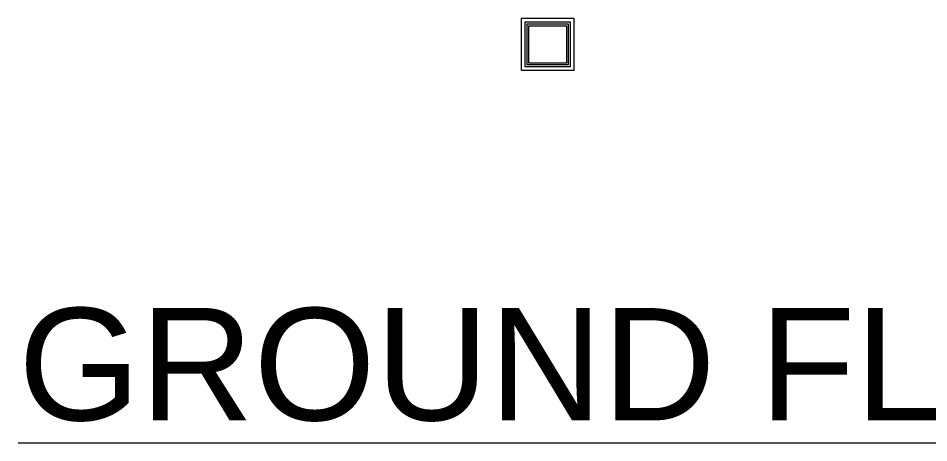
# Model space of a CAD drawing. Header units: millimetres. Extents: x -3092162 to 4513894, y -12317808 to 1849994.
# Drawn here: x -426639 to -414482, y -5905695 to -5900024 of the extents above; entities that cross this region are included whole.
import ezdxf

# ---------------------------------------------------------------- set-up
doc = ezdxf.new("R2010")
doc.units = ezdxf.units.MM
doc.header["$LTSCALE"] = 2
doc.header["$MEASUREMENT"] = 0
doc.layers.add('TEXT', color=7, linetype='Continuous', lineweight=13)
doc.layers.add('WAll', color=250, linetype='Continuous', lineweight=35)
doc.styles.add('arial', font='')
doc.styles.get('arial').set_extended_font_data('Arial')

msp = doc.modelspace()

# ---------------------------------------------------------------- linework, layer by layer
at = {"layer": 'WAll', "lineweight": 9, "ltscale": 100}
for p, q in [((-419921.1, -5900723.8), (-419921.1, -5900023.8)), ((-419921.1, -5900023.8), (-419221.1, -5900023.8)), ((-419221.1, -5900023.8), (-419221.1, -5900723.8)), ((-419871.1, -5900673.8), (-419871.1, -5900073.8)), ((-419871.1, -5900073.8), (-419271.1, -5900073.8)), ((-419846.1, -5900648.8), (-419846.1, -5900098.8)), ((-419846.1, -5900098.8), (-419296.1, -5900098.8)), ((-419821.1, -5900623.8), (-419821.1, -5900123.8)), ((-419821.1, -5900123.8), (-419321.1, -5900123.8)), ((-419321.1, -5900123.8), (-419321.1, -5900623.8)), ((-419296.1, -5900098.8), (-419296.1, -5900648.8)), ((-419271.1, -5900073.8), (-419271.1, -5900673.8)), ((-419271.1, -5900673.8), (-419871.1, -5900673.8)), ((-419296.1, -5900648.8), (-419846.1, -5900648.8)), ((-419321.1, -5900623.8), (-419821.1, -5900623.8)), ((-419221.1, -5900723.8), (-419921.1, -5900723.8))]:
    msp.add_line(p, q, dxfattribs=at)

# ---------------------------------------------------------------- texts
at = {"layer": 'TEXT', "style": 'arial'}
msp.add_text('%%UGROUND FLOOR PLAN', height=1500, dxfattribs=at).set_placement((-426639.1, -5905394.6))

doc.saveas('drawing.dxf')
